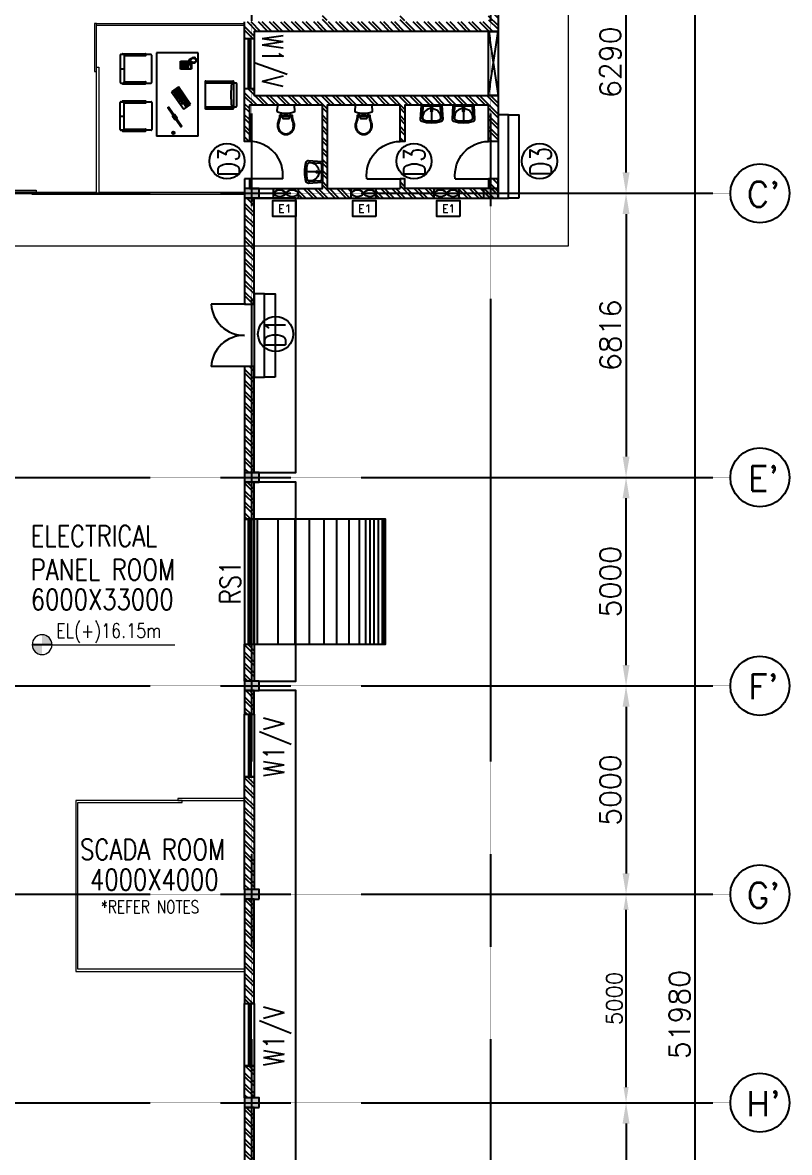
# Model space of a CAD drawing. Header units: millimetres. Extents: x -7644 to 230040, y 17031 to 222323.
# Drawn here: x 167211 to 185603, y 177160 to 204263 of the extents above; entities that cross this region are included whole.
import ezdxf
from ezdxf.enums import TextEntityAlignment as Align

# ---------------------------------------------------------------- set-up
doc = ezdxf.new("R2010")
doc.units = ezdxf.units.MM
doc.header["$LTSCALE"] = 4
doc.header["$MEASUREMENT"] = 0
doc.header["$PDMODE"] = 34
doc.linetypes.add('CENTER', pattern=[2, 1.25, -0.25, 0.25, -0.25])
doc.layers.get('0').update_dxf_attribs({"color": 8})
for name, color, linetype in [('3MM', 3, 'Continuous'), ('BRICK WALL', 1, 'Continuous'), ('DIM', 8, 'Continuous'), ('GD NAME', 6, 'CENTER'), ('GRID', 8, 'CENTER'), ('HATCH', 253, 'Continuous'), ('RAMP', 1, 'Continuous'), ('RCC WALL', 7, 'Continuous'), ('txt-1', 7, 'Continuous'), ('txt-2', 7, 'Continuous'), ('UTILITIES', 252, 'Continuous')]:
    doc.layers.add(name, color=color, linetype=linetype)
for name, color, linetype, lineweight in [('C - B - Structure', 1, 'Continuous', 18), ('C - E - Text 2.5', 3, 'CENTER', 35), ('Object', 7, 'Continuous', 0)]:
    doc.layers.add(name, color=color, linetype=linetype, lineweight=lineweight)
doc.styles.add('Mano', font='romand.shx', dxfattribs={"height": 3})
doc.styles.add('ROMANS', font='ROMANS')
doc.linetypes.add('ZIGZAG', pattern='A,0.0001,-0.2,[131,ltypeshp.shx,S=0.2,R=0,X=-0.2,Y=0],-0.4,[131,ltypeshp.shx,S=0.2,R=180,X=0.2,Y=0],-0.2', length=0.8001)
doc.dimstyles.new('1-75N', dxfattribs={"dimscale": 75, "dimtxt": 5, "dimasz": 5, "dimexe": 1.25, "dimexo": 1.25, "dimgap": 1.25, "dimtad": 1, "dimdec": 0, "dimdsep": 46, "dimtxsty": 'ROMANS', "dimcen": 1, "dimclrd": 8, "dimclre": 8, "dimclrt": 5, "dimadec": 0, "dimazin": 0, "dimtfac": 1, "dimtdec": 0, "dimtmove": 0, "dimatfit": 3, "dimfxl": 1, "dimarcsym": 0})
pattern_1 = [(315, (-50152.88, 1170117.84), (132.58252, 132.58252), []), (315, (-50152.88, 1170029.46), (132.58252, 132.58252), [])]

# ---------------------------------------------------------------- blocks, each defined once
blk = doc.blocks.new('A$C51046EFC')
at = {"color": 4}
for p, q in [((-750, 0), (-750, -806)), ((750, 0), (750, -806))]:
    blk.add_line(p, q, dxfattribs=at)
for centre, start, end in [((-800, -8), 273.5691, 0.5652), ((800, -8), 179.4348, 266.4309)]:
    blk.add_arc(centre, 800, start, end)
blk = doc.blocks.new('A$C72AF7D11')
at = {"color": 0, "flags": 128}
for points in [[(-1500, -70), (1500, -70)], [(-1500, -570), (1500, -570)], [(-1500, -970), (1500, -970)], [(-1500, -1320), (1500, -1320)], [(-1500, -1670), (1500, -1670)], [(-1500, -1970), (1500, -1970)], [(-1500, -2270), (1500, -2270)], [(-1500, -2520), (1500, -2520)], [(-1500, -2670), (1500, -2670)], [(-1500, -2770), (1500, -2770)], [(-1500, -2870), (1500, -2870)], [(-1500, -2970), (1500, -2970)], [(-1500, -3070), (1500, -3070)], [(-1500, -3120), (1500, -3120)]]:
    blk.add_lwpolyline(points, dxfattribs=at)
at = {"layer": 'RAMP'}
blk.add_lwpolyline([(-1500, 0), (1500, 0), (1500, -3150), (-1500, -3150)], close=True, dxfattribs=at)
blk = doc.blocks.new('COLUMN 230x350')
at = {"layer": 'HATCH'}
h = blk.add_hatch(color=256, dxfattribs=at)
h.dxf.hatch_style = 1
h.paths.add_polyline_path([(-115, -175), (115, -175), (115, 175), (-115, 175)])
at = {"layer": 'RCC WALL'}
blk.add_lwpolyline([(115, -175), (-115, -175), (-115, 175), (115, 175)], close=True, dxfattribs=at)
blk = doc.blocks.new('A$C3A0F6C12')
for points in [[(115, 0), (-115, 0)], [(-115, 0), (-115, -600)], [(115, 0), (115, -600)], [(115, -600), (-115, -600)]]:
    blk.add_lwpolyline(points)
for centre, start, end in [((88, -150), 120.2772, 239.7228), ((-88, -150), 300.2772, 59.7228), ((88, -450), 120.2772, 239.7228), ((-88, -450), 300.2772, 59.7228)]:
    blk.add_arc(centre, 174, start, end)
blk = doc.blocks.new('A$C472B03D5')
at = {"layer": 'DIM'}
h = blk.add_hatch(color=1, dxfattribs=at)
h.dxf.hatch_style = 1
h.paths.add_polyline_path([(0, 0), (-238, 0), (-238, -238, 0.414214)])
h.paths.add_polyline_path([(-238, 0), (-238, 238, 0.414214), (-476, 0)])
at = {"layer": 'DIM', "color": 1}
blk.add_line((0, 0), (-476, 0), dxfattribs=at)
at = {"layer": 'Object'}
blk.add_lwpolyline([(0, 0), (2950, 0)], dxfattribs=at)
blk.add_circle((-238, 0), 238, dxfattribs=at)
blk = doc.blocks.new('A$C40CD7F3B')
at = {"color": 4}
blk.add_line((0, -800), (0, 0), dxfattribs=at)
blk.add_arc((89, 6), 811, 263.6853, 359.5872)
blk = doc.blocks.new('COMOD-P')
at = {"layer": 'UTILITIES'}
for p, q in [((-132, 113), (-107, 54)), ((132, 113), (107, 54))]:
    blk.add_line(p, q, dxfattribs=at)
for points in [[(214, 373, -0.015858), (213, 353, 0.015858), (214, 373, 0.082252), (197, 475, 0.090218), (151, 557, 0.104373), (80, 614, 0.117193), (0, 633, 0.117193), (-80, 614, 0.104373), (-151, 557, 0.090218), (-197, 475, 0.082252), (-214, 373, 0.015858), (-213, 353, 0.088744), (-199, 294, -0.10475), (-160, 113), (160, 113, -0.10475), (199, 294, 0.088744), (213, 353)], [(192, 378, -0.015858), (192, 360, 0.015858), (192, 378, 0.082252), (177, 469, 0.090218), (136, 543, 0.104373), (72, 595, 0.117193), (0, 612, 0.117193), (-72, 595, 0.104373), (-136, 543, 0.090218), (-177, 469, 0.082252), (-192, 378, 0.015858), (-192, 360, 0.088744), (-179, 306, -0.09179), (-145, 164), (-108, 144), (108, 144), (145, 164, -0.09179), (179, 306, 0.088744), (192, 360)]]:
    blk.add_lwpolyline(points, format="xyb", dxfattribs=at)
blk.add_lwpolyline([(210, 32, -0.372556), (234, -6), (220, -117, -0.375547), (185, -147), (-185, -147, -0.375547), (-220, -117), (-234, -6, -0.372556), (-210, 32, -0.069634), (0, 61, -0.069634)], format="xyb", close=True, dxfattribs=at)
for points in [[(-108, 144), (-81, 200), (0, 200), (81, 200), (108, 144)], [(41, 144), (41, 129), (0, 129), (-41, 129), (-41, 144)]]:
    blk.add_lwpolyline(points, dxfattribs=at)
blk = doc.blocks.new('BASIN2-P')
at = {"layer": 'UTILITIES'}
blk.add_line((0, -58), (0, 417), dxfattribs=at)
for points in [[(275, -52), (299, 298, 0.353121), (258, 357, 0.146335), (-258, 357, 0.353121), (-299, 298), (-275, -52, 0.391657), (-261, -65), (261, -65, 0.391657)], [(232, -12), (249, 263, 0.364929), (206, 322, 0.12229), (-206, 322, 0.364929), (-249, 263), (-232, -12, 0.393215), (-204, -39), (204, -39, 0.393215)], [(-20, 5), (-16, 2, 0.065543), (-18, -2), (-23, -1, 0.065543), (-24, -7), (-19, -7, 0.065543), (-18, -12), (-23, -13, 0.065543), (-20, -19), (-16, -17, 0.065543), (-13, -20), (-17, -24, 0.065543), (-12, -28), (-9, -23, 0.065543), (-5, -25), (-6, -30, 0.065543), (0, -31), (0, -26, 0.065543), (5, -25), (6, -30, 0.065543), (12, -28), (9, -23, 0.065543), (13, -20), (17, -24, 0.065543), (20, -19), (16, -17, 0.065543), (18, -12), (23, -13, 0.065543), (24, -7), (19, -7, 0.065543), (18, -2), (23, -1, 0.065543), (20, 5), (16, 2, 0.065543), (13, 6), (17, 10, 0.065543), (12, 13), (9, 9, 0.065543), (5, 11), (6, 16, 0.065543), (0, 16), (0, 12, 0.065543), (-5, 11), (-6, 16, 0.065543), (-12, 13), (-9, 9, 0.065543), (-13, 6), (-17, 10, 0.065543)]]:
    blk.add_lwpolyline(points, format="xyb", close=True, dxfattribs=at)
for points in [[(-14, 23, -0.019276), (-44, 24, -0.388647), (-235, 288, -0.072008), (-233, 295, -0.182368), (-209, 322)], [(14, 23, 0.019276), (44, 24, 0.388636), (235, 288, 0.072008), (233, 295, 0.182368), (209, 322)], [(-17, 1, 0.06068), (-14, 24), (-14, 73, -1), (14, 73), (14, 24, 0.06068), (17, 1)]]:
    blk.add_lwpolyline(points, format="xyb", dxfattribs=at)
for centre, radius in [((0, 87), 18.9), ((0, 87), 14.2), ((0, -7), 14.2)]:
    blk.add_circle(centre, radius, dxfattribs=at)
blk = doc.blocks.new('MANAGER TABLE')
at = {"layer": 'UTILITIES'}
for p, q in [((415436.979, 1405462.782), (415437.979, 1405462.782)), ((415436.979, 1405462.782), (415436.979, 1405460.782)), ((415437.536, 1405462.701), (415437.617, 1405462.701)), ((415437.578, 1405462.744), (415437.578, 1405462.659)), ((415437.979, 1405460.782), (415437.979, 1405462.782)), ((415438.092, 1405461.976), (415438.092, 1405462.622)), ((415438.111, 1405462.641), (415438.234, 1405462.641)), ((415438.234, 1405462.651), (415438.234, 1405462.622)), ((415438.795, 1405462.66), (415438.244, 1405462.66)), ((415438.757, 1405462.613), (415438.244, 1405462.613)), ((415438.43, 1405462.66), (415438.43, 1405462.613)), ((415438.757, 1405462.622), (415438.757, 1405461.976)), ((415438.776, 1405462.641), (415438.833, 1405462.641)), ((415438.804, 1405462.641), (415438.804, 1405462.651)), ((415438.852, 1405462.622), (415438.852, 1405461.976)), ((415438.852, 1405462.299), (415438.757, 1405462.299)), ((415436.056, 1405462.058), (415436.056, 1405461.526)), ((415436.816, 1405462.077), (415436.075, 1405462.077)), ((415436.127, 1405462.106), (415436.127, 1405461.479)), ((415436.797, 1405462.125), (415436.146, 1405462.125)), ((415436.46, 1405462.077), (415436.46, 1405462.125)), ((415436.816, 1405461.479), (415436.816, 1405462.106)), ((415437.327, 1405462.135), (415437.162, 1405462.02)), ((415437.162, 1405462.02), (415437.451, 1405461.601)), ((415437.276, 1405462.067), (415437.193, 1405462.01)), ((415437.193, 1405462.01), (415437.239, 1405461.943)), ((415437.205, 1405461.993), (415437.235, 1405462.014)), ((415437.23, 1405461.986), (415437.216, 1405461.977)), ((415437.235, 1405462.014), (415437.226, 1405462.028)), ((415437.251, 1405461.956), (415437.23, 1405461.986)), ((415437.235, 1405462.014), (415437.271, 1405462.039)), ((415437.269, 1405461.964), (415437.237, 1405462.011)), ((415437.239, 1405461.943), (415437.322, 1405462.001)), ((415437.287, 1405461.98), (415437.256, 1405462.025)), ((415437.271, 1405462.039), (415437.261, 1405462.053)), ((415437.305, 1405461.989), (415437.273, 1405462.036)), ((415437.322, 1405462.001), (415437.276, 1405462.067)), ((415437.328, 1405461.992), (415437.292, 1405461.968)), ((415437.617, 1405461.715), (415437.327, 1405462.135)), ((415437.364, 1405461.94), (415437.328, 1405461.992)), ((415437.361, 1405462.015), (415437.339, 1405462)), ((415437.339, 1405462), (415437.375, 1405461.947)), ((415437.397, 1405461.963), (415437.361, 1405462.015)), ((415438.757, 1405461.986), (415438.244, 1405461.986)), ((415438.43, 1405461.938), (415438.43, 1405461.986)), ((415437.261, 1405461.947), (415437.242, 1405461.933)), ((415437.242, 1405461.933), (415437.278, 1405461.881)), ((415437.273, 1405461.93), (415437.261, 1405461.947)), ((415437.289, 1405461.941), (415437.273, 1405461.93)), ((415437.278, 1405461.881), (415437.298, 1405461.894)), ((415437.282, 1405461.875), (415437.368, 1405461.934)), ((415437.299, 1405461.85), (415437.282, 1405461.875)), ((415437.286, 1405461.911), (415437.303, 1405461.922)), ((415437.298, 1405461.894), (415437.286, 1405461.911)), ((415437.303, 1405461.922), (415437.289, 1405461.941)), ((415437.292, 1405461.968), (415437.328, 1405461.915)), ((415437.316, 1405461.862), (415437.299, 1405461.85)), ((415437.312, 1405461.831), (415437.329, 1405461.843)), ((415437.425, 1405461.668), (415437.312, 1405461.831)), ((415437.329, 1405461.843), (415437.316, 1405461.862)), ((415437.328, 1405461.915), (415437.364, 1405461.94)), ((415437.344, 1405461.82), (415437.328, 1405461.809)), ((415437.33, 1405461.847), (415437.346, 1405461.859)), ((415437.341, 1405461.867), (415437.355, 1405461.876)), ((415437.346, 1405461.859), (415437.341, 1405461.867)), ((415437.424, 1405461.705), (415437.344, 1405461.82)), ((415437.456, 1405461.694), (415437.346, 1405461.854)), ((415437.347, 1405461.887), (415437.363, 1405461.899)), ((415437.355, 1405461.876), (415437.347, 1405461.887)), ((415437.478, 1405461.697), (415437.36, 1405461.868)), ((415437.363, 1405461.899), (415437.367, 1405461.893)), ((415437.367, 1405461.893), (415437.384, 1405461.905)), ((415437.368, 1405461.934), (415437.537, 1405461.689)), ((415437.501, 1405461.7), (415437.371, 1405461.888)), ((415437.375, 1405461.947), (415437.397, 1405461.963)), ((415437.401, 1405461.957), (415437.379, 1405461.942)), ((415437.379, 1405461.942), (415437.426, 1405461.873)), ((415437.448, 1405461.888), (415437.401, 1405461.957)), ((415437.426, 1405461.873), (415437.448, 1405461.888)), ((415437.452, 1405461.883), (415437.43, 1405461.867)), ((415437.43, 1405461.867), (415437.476, 1405461.801)), ((415437.451, 1405461.601), (415437.617, 1405461.715)), ((415437.498, 1405461.816), (415437.452, 1405461.883)), ((415437.476, 1405461.801), (415437.498, 1405461.816)), ((415437.504, 1405461.808), (415437.481, 1405461.793)), ((415437.481, 1405461.793), (415437.527, 1405461.727)), ((415437.549, 1405461.742), (415437.504, 1405461.808)), ((415437.527, 1405461.727), (415437.549, 1405461.742)), ((415437.557, 1405461.731), (415437.535, 1405461.716)), ((415437.535, 1405461.716), (415437.548, 1405461.696)), ((415437.548, 1405461.696), (415437.57, 1405461.712)), ((415437.57, 1405461.712), (415437.557, 1405461.731)), ((415438.234, 1405461.957), (415438.111, 1405461.957)), ((415438.234, 1405461.948), (415438.234, 1405461.976)), ((415438.795, 1405461.938), (415438.244, 1405461.938)), ((415438.833, 1405461.957), (415438.776, 1405461.957)), ((415438.804, 1405461.957), (415438.804, 1405461.948)), ((415436.075, 1405461.507), (415436.816, 1405461.507)), ((415436.797, 1405461.46), (415436.146, 1405461.46)), ((415436.46, 1405461.507), (415436.46, 1405461.46)), ((415437.408, 1405461.693), (415437.424, 1405461.705)), ((415437.441, 1405461.68), (415437.425, 1405461.668)), ((415437.434, 1405461.655), (415437.451, 1405461.666)), ((415437.452, 1405461.63), (415437.434, 1405461.655)), ((415437.451, 1405461.666), (415437.441, 1405461.68)), ((415437.46, 1405461.688), (415437.443, 1405461.677)), ((415437.537, 1405461.689), (415437.452, 1405461.63)), ((415437.466, 1405461.68), (415437.46, 1405461.688)), ((415437.482, 1405461.692), (415437.466, 1405461.68)), ((415437.486, 1405461.686), (415437.482, 1405461.692)), ((415437.505, 1405461.699), (415437.486, 1405461.686)), ((415437.509, 1405461.694), (415437.505, 1405461.699)), ((415437.523, 1405461.703), (415437.509, 1405461.694)), ((415438.092, 1405461.488), (415438.092, 1405460.842)), ((415438.234, 1405461.507), (415438.111, 1405461.507)), ((415438.234, 1405461.516), (415438.234, 1405461.488)), ((415438.795, 1405461.526), (415438.244, 1405461.526)), ((415438.757, 1405461.478), (415438.244, 1405461.478)), ((415438.43, 1405461.526), (415438.43, 1405461.478)), ((415438.757, 1405460.842), (415438.757, 1405461.488)), ((415438.833, 1405461.507), (415438.776, 1405461.507)), ((415438.804, 1405461.507), (415438.804, 1405461.516)), ((415438.852, 1405460.842), (415438.852, 1405461.488)), ((415437.141, 1405461.17), (415437.145, 1405461.174)), ((415437.141, 1405461.031), (415437.141, 1405461.17)), ((415437.145, 1405461.174), (415437.402, 1405461.174)), ((415437.402, 1405461.174), (415437.406, 1405461.17)), ((415437.406, 1405461.17), (415437.406, 1405460.984)), ((415437.028, 1405460.96), (415437.016, 1405460.955)), ((415437.016, 1405460.955), (415437.018, 1405460.948)), ((415437.021, 1405460.986), (415437.018, 1405460.978)), ((415437.018, 1405460.978), (415437.028, 1405460.973)), ((415437.028, 1405460.973), (415437.018, 1405460.969)), ((415437.018, 1405460.969), (415437.018, 1405460.962)), ((415437.018, 1405460.962), (415437.028, 1405460.96)), ((415437.018, 1405460.948), (415437.028, 1405460.948)), ((415437.033, 1405460.985), (415437.021, 1405460.986)), ((415437.028, 1405460.948), (415437.021, 1405460.939)), ((415437.021, 1405460.939), (415437.024, 1405460.933)), ((415437.024, 1405460.933), (415437.035, 1405460.934)), ((415437.03, 1405461.001), (415437.025, 1405460.994)), ((415437.025, 1405460.994), (415437.033, 1405460.985)), ((415437.035, 1405460.934), (415437.025, 1405460.926)), ((415437.025, 1405460.926), (415437.031, 1405460.92)), ((415437.04, 1405461), (415437.03, 1405461.001)), ((415437.031, 1405460.92), (415437.041, 1405460.925)), ((415437.032, 1405460.954), (415437.034, 1405460.977)), ((415437.041, 1405460.932), (415437.032, 1405460.954)), ((415437.041, 1405461.014), (415437.034, 1405461.008)), ((415437.034, 1405461.008), (415437.04, 1405461)), ((415437.034, 1405460.977), (415437.044, 1405460.996)), ((415437.041, 1405460.925), (415437.036, 1405460.914)), ((415437.036, 1405460.914), (415437.041, 1405460.909)), ((415437.051, 1405461.009), (415437.041, 1405461.014)), ((415437.057, 1405460.915), (415437.041, 1405460.932)), ((415437.041, 1405460.909), (415437.051, 1405460.915)), ((415437.044, 1405460.996), (415437.062, 1405461.011)), ((415437.051, 1405460.915), (415437.048, 1405460.904)), ((415437.048, 1405460.904), (415437.055, 1405460.901)), ((415437.057, 1405461.025), (415437.049, 1405461.02)), ((415437.049, 1405461.02), (415437.051, 1405461.009)), ((415437.055, 1405460.901), (415437.065, 1405460.91)), ((415437.066, 1405461.014), (415437.057, 1405461.025)), ((415437.086, 1405460.91), (415437.057, 1405460.915)), ((415437.062, 1405461.011), (415437.086, 1405461.013)), ((415437.065, 1405460.91), (415437.065, 1405460.898)), ((415437.065, 1405460.898), (415437.073, 1405460.897)), ((415437.067, 1405461.026), (415437.066, 1405461.014)), ((415437.077, 1405461.027), (415437.067, 1405461.026)), ((415437.073, 1405460.897), (415437.078, 1405460.906)), ((415437.084, 1405461.016), (415437.077, 1405461.027)), ((415437.078, 1405460.906), (415437.082, 1405460.895)), ((415437.082, 1405460.895), (415437.091, 1405460.897)), ((415437.085, 1405461.027), (415437.084, 1405461.016)), ((415437.094, 1405461.027), (415437.085, 1405461.027)), ((415437.086, 1405461.013), (415437.095, 1405461.011)), ((415437.121, 1405460.923), (415437.086, 1405460.91)), ((415437.091, 1405460.907), (415437.099, 1405460.899)), ((415437.091, 1405460.897), (415437.091, 1405460.907)), ((415437.099, 1405461.022), (415437.094, 1405461.027)), ((415437.095, 1405461.011), (415437.1, 1405461.018)), ((415437.101, 1405461.024), (415437.099, 1405461.022)), ((415437.099, 1405460.899), (415437.107, 1405460.901)), ((415437.1, 1405461.018), (415437.11, 1405461.018)), ((415437.111, 1405461.023), (415437.101, 1405461.024)), ((415437.107, 1405460.914), (415437.111, 1405460.903)), ((415437.107, 1405460.901), (415437.107, 1405460.914)), ((415437.11, 1405461.018), (415437.119, 1405461.019)), ((415437.128, 1405461.028), (415437.111, 1405461.023)), ((415437.111, 1405460.903), (415437.122, 1405460.906)), ((415437.119, 1405461.019), (415437.136, 1405461.023)), ((415437.143, 1405460.935), (415437.121, 1405460.923)), ((415437.122, 1405460.906), (415437.121, 1405460.917)), ((415437.121, 1405460.917), (415437.132, 1405460.911)), ((415437.147, 1405461.032), (415437.128, 1405461.028)), ((415437.132, 1405460.911), (415437.138, 1405460.915)), ((415437.135, 1405460.925), (415437.145, 1405460.92)), ((415437.138, 1405460.915), (415437.135, 1405460.925)), ((415437.136, 1405461.023), (415437.148, 1405461.026)), ((415437.141, 1405460.984), (415437.141, 1405461.024)), ((415437.145, 1405460.98), (415437.141, 1405460.984)), ((415437.146, 1405460.934), (415437.143, 1405460.935)), ((415437.402, 1405460.98), (415437.145, 1405460.98)), ((415437.145, 1405460.92), (415437.153, 1405460.924)), ((415437.147, 1405460.936), (415437.146, 1405460.934)), ((415437.163, 1405461.033), (415437.147, 1405461.032)), ((415437.162, 1405460.944), (415437.147, 1405460.936)), ((415437.148, 1405461.026), (415437.163, 1405461.027)), ((415437.15, 1405460.934), (415437.159, 1405460.927)), ((415437.153, 1405460.924), (415437.15, 1405460.934)), ((415437.165, 1405461.152), (415437.154, 1405461.152)), ((415437.154, 1405461.152), (415437.154, 1405461.133)), ((415437.154, 1405461.133), (415437.165, 1405461.133)), ((415437.165, 1405461.126), (415437.154, 1405461.126)), ((415437.154, 1405461.126), (415437.154, 1405461.107)), ((415437.154, 1405461.107), (415437.165, 1405461.107)), ((415437.165, 1405461.1), (415437.154, 1405461.1)), ((415437.154, 1405461.1), (415437.154, 1405461.081)), ((415437.154, 1405461.081), (415437.165, 1405461.081)), ((415437.156, 1405461.059), (415437.165, 1405461.068)), ((415437.156, 1405461.032), (415437.156, 1405461.059)), ((415437.156, 1405461.005), (415437.156, 1405461.026)), ((415437.167, 1405460.995), (415437.156, 1405461.005)), ((415437.158, 1405461.053), (415437.161, 1405461.061)), ((415437.158, 1405461.053), (415437.158, 1405461.032)), ((415437.182, 1405461.044), (415437.158, 1405461.053)), ((415437.158, 1405461.027), (415437.158, 1405461.008)), ((415437.182, 1405461.018), (415437.158, 1405461.008)), ((415437.158, 1405461.008), (415437.161, 1405461.001)), ((415437.159, 1405460.927), (415437.167, 1405460.931)), ((415437.161, 1405461.061), (415437.169, 1405461.062)), ((415437.161, 1405461.001), (415437.169, 1405460.999)), ((415437.183, 1405460.956), (415437.162, 1405460.944)), ((415437.162, 1405460.941), (415437.171, 1405460.933)), ((415437.167, 1405460.931), (415437.162, 1405460.941)), ((415437.163, 1405461.027), (415437.163, 1405461.033)), ((415437.165, 1405461.133), (415437.165, 1405461.152)), ((415437.165, 1405461.107), (415437.165, 1405461.126)), ((415437.165, 1405461.081), (415437.165, 1405461.1)), ((415437.165, 1405461.068), (415437.391, 1405461.068)), ((415437.391, 1405460.995), (415437.167, 1405460.995)), ((415437.169, 1405461.062), (415437.219, 1405461.062)), ((415437.169, 1405461.062), (415437.186, 1405461.046)), ((415437.169, 1405460.999), (415437.186, 1405461.016)), ((415437.169, 1405460.999), (415437.219, 1405460.999)), ((415437.171, 1405460.933), (415437.177, 1405460.936)), ((415437.177, 1405460.936), (415437.174, 1405460.947)), ((415437.174, 1405460.947), (415437.185, 1405460.941)), ((415437.186, 1405461.046), (415437.182, 1405461.044)), ((415437.182, 1405461.018), (415437.182, 1405461.044)), ((415437.186, 1405461.016), (415437.182, 1405461.018)), ((415437.194, 1405460.963), (415437.183, 1405460.956)), ((415437.185, 1405460.941), (415437.19, 1405460.944)), ((415437.286, 1405461.046), (415437.186, 1405461.046)), ((415437.286, 1405461.016), (415437.186, 1405461.016)), ((415437.19, 1405460.944), (415437.187, 1405460.954)), ((415437.187, 1405460.954), (415437.197, 1405460.948)), ((415437.198, 1405460.958), (415437.194, 1405460.963)), ((415437.197, 1405460.948), (415437.201, 1405460.949)), ((415437.2, 1405460.964), (415437.198, 1405460.962)), ((415437.198, 1405460.962), (415437.198, 1405460.958)), ((415437.203, 1405460.969), (415437.2, 1405460.964)), ((415437.201, 1405460.949), (415437.202, 1405460.954)), ((415437.202, 1405460.954), (415437.203, 1405460.96)), ((415437.207, 1405460.973), (415437.203, 1405460.969)), ((415437.203, 1405460.96), (415437.21, 1405460.966)), ((415437.208, 1405460.98), (415437.207, 1405460.973)), ((415437.21, 1405460.966), (415437.213, 1405460.97)), ((415437.213, 1405460.97), (415437.214, 1405460.98)), ((415437.219, 1405461.062), (415437.229, 1405461.059)), ((415437.219, 1405460.999), (415437.229, 1405461.003)), ((415437.225, 1405461.142), (415437.225, 1405461.154)), ((415437.225, 1405461.154), (415437.236, 1405461.154)), ((415437.236, 1405461.142), (415437.225, 1405461.142)), ((415437.225, 1405461.135), (415437.236, 1405461.135)), ((415437.225, 1405461.124), (415437.225, 1405461.135)), ((415437.236, 1405461.124), (415437.225, 1405461.124)), ((415437.225, 1405461.105), (415437.225, 1405461.116)), ((415437.225, 1405461.116), (415437.236, 1405461.116)), ((415437.236, 1405461.105), (415437.225, 1405461.105)), ((415437.225, 1405461.079), (415437.225, 1405461.094)), ((415437.225, 1405461.094), (415437.236, 1405461.094)), ((415437.236, 1405461.079), (415437.225, 1405461.079)), ((415437.229, 1405461.059), (415437.238, 1405461.053)), ((415437.229, 1405461.003), (415437.238, 1405461.008)), ((415437.236, 1405461.154), (415437.236, 1405461.142)), ((415437.236, 1405461.135), (415437.236, 1405461.124)), ((415437.236, 1405461.116), (415437.236, 1405461.105)), ((415437.236, 1405461.094), (415437.236, 1405461.079)), ((415437.238, 1405461.053), (415437.251, 1405461.051)), ((415437.238, 1405461.008), (415437.251, 1405461.01)), ((415437.245, 1405461.142), (415437.245, 1405461.154)), ((415437.245, 1405461.154), (415437.256, 1405461.154)), ((415437.256, 1405461.142), (415437.245, 1405461.142)), ((415437.245, 1405461.135), (415437.256, 1405461.135)), ((415437.245, 1405461.124), (415437.245, 1405461.135)), ((415437.256, 1405461.124), (415437.245, 1405461.124)), ((415437.245, 1405461.116), (415437.256, 1405461.116)), ((415437.245, 1405461.105), (415437.245, 1405461.116)), ((415437.256, 1405461.105), (415437.245, 1405461.105)), ((415437.251, 1405461.051), (415437.286, 1405461.051)), ((415437.251, 1405461.01), (415437.286, 1405461.01)), ((415437.256, 1405461.154), (415437.256, 1405461.142)), ((415437.256, 1405461.135), (415437.256, 1405461.124)), ((415437.256, 1405461.116), (415437.256, 1405461.105)), ((415437.266, 1405461.142), (415437.266, 1405461.154)), ((415437.266, 1405461.154), (415437.277, 1405461.154)), ((415437.277, 1405461.142), (415437.266, 1405461.142)), ((415437.266, 1405461.124), (415437.266, 1405461.135)), ((415437.266, 1405461.135), (415437.277, 1405461.135)), ((415437.277, 1405461.124), (415437.266, 1405461.124)), ((415437.266, 1405461.105), (415437.266, 1405461.116)), ((415437.266, 1405461.116), (415437.277, 1405461.116)), ((415437.277, 1405461.105), (415437.266, 1405461.105)), ((415437.277, 1405461.154), (415437.277, 1405461.142)), ((415437.277, 1405461.135), (415437.277, 1405461.124)), ((415437.277, 1405461.116), (415437.277, 1405461.105)), ((415437.286, 1405461.142), (415437.286, 1405461.154)), ((415437.286, 1405461.154), (415437.297, 1405461.154)), ((415437.297, 1405461.142), (415437.286, 1405461.142)), ((415437.286, 1405461.135), (415437.297, 1405461.135)), ((415437.286, 1405461.124), (415437.286, 1405461.135)), ((415437.297, 1405461.124), (415437.286, 1405461.124)), ((415437.286, 1405461.105), (415437.286, 1405461.116)), ((415437.286, 1405461.116), (415437.297, 1405461.116)), ((415437.297, 1405461.105), (415437.286, 1405461.105)), ((415437.305, 1405461.051), (415437.286, 1405461.051)), ((415437.286, 1405461.046), (415437.37, 1405461.046)), ((415437.286, 1405461.016), (415437.37, 1405461.016)), ((415437.305, 1405461.01), (415437.286, 1405461.01)), ((415437.297, 1405461.154), (415437.297, 1405461.142)), ((415437.297, 1405461.135), (415437.297, 1405461.124)), ((415437.297, 1405461.116), (415437.297, 1405461.105)), ((415437.318, 1405461.053), (415437.305, 1405461.051)), ((415437.318, 1405461.008), (415437.305, 1405461.01)), ((415437.327, 1405461.059), (415437.318, 1405461.053)), ((415437.327, 1405461.003), (415437.318, 1405461.008)), ((415437.32, 1405461.101), (415437.32, 1405461.156)), ((415437.32, 1405461.156), (415437.389, 1405461.156)), ((415437.389, 1405461.101), (415437.32, 1405461.101)), ((415437.329, 1405461.096), (415437.324, 1405461.096)), ((415437.324, 1405461.096), (415437.324, 1405461.081)), ((415437.324, 1405461.081), (415437.329, 1405461.081)), ((415437.337, 1405461.062), (415437.327, 1405461.059)), ((415437.337, 1405460.999), (415437.327, 1405461.003)), ((415437.329, 1405461.081), (415437.329, 1405461.096)), ((415437.34, 1405461.096), (415437.335, 1405461.096)), ((415437.335, 1405461.096), (415437.335, 1405461.081)), ((415437.335, 1405461.081), (415437.34, 1405461.081)), ((415437.387, 1405461.062), (415437.337, 1405461.062)), ((415437.387, 1405460.999), (415437.337, 1405460.999)), ((415437.34, 1405461.081), (415437.34, 1405461.096)), ((415437.346, 1405461.096), (415437.346, 1405461.081)), ((415437.351, 1405461.096), (415437.346, 1405461.096)), ((415437.346, 1405461.081), (415437.351, 1405461.081)), ((415437.351, 1405461.081), (415437.351, 1405461.096)), ((415437.363, 1405461.096), (415437.357, 1405461.096)), ((415437.357, 1405461.096), (415437.357, 1405461.081)), ((415437.357, 1405461.081), (415437.363, 1405461.081)), ((415437.363, 1405461.081), (415437.363, 1405461.096)), ((415437.374, 1405461.096), (415437.368, 1405461.096)), ((415437.368, 1405461.096), (415437.368, 1405461.081)), ((415437.368, 1405461.081), (415437.374, 1405461.081)), ((415437.387, 1405461.062), (415437.37, 1405461.046)), ((415437.37, 1405461.046), (415437.374, 1405461.044)), ((415437.37, 1405461.016), (415437.374, 1405461.018)), ((415437.387, 1405460.999), (415437.37, 1405461.016)), ((415437.374, 1405461.081), (415437.374, 1405461.096)), ((415437.374, 1405461.044), (415437.398, 1405461.053)), ((415437.374, 1405461.018), (415437.374, 1405461.044)), ((415437.374, 1405461.018), (415437.398, 1405461.008)), ((415437.385, 1405461.096), (415437.379, 1405461.096)), ((415437.379, 1405461.096), (415437.379, 1405461.081)), ((415437.379, 1405461.081), (415437.385, 1405461.081)), ((415437.385, 1405461.081), (415437.385, 1405461.096)), ((415437.394, 1405461.061), (415437.387, 1405461.062)), ((415437.394, 1405461.001), (415437.387, 1405460.999)), ((415437.389, 1405461.156), (415437.389, 1405461.101)), ((415437.391, 1405461.068), (415437.4, 1405461.061)), ((415437.4, 1405461.005), (415437.391, 1405460.995)), ((415437.398, 1405461.053), (415437.394, 1405461.061)), ((415437.398, 1405461.008), (415437.394, 1405461.001)), ((415437.398, 1405461.053), (415437.398, 1405461.008)), ((415437.4, 1405461.061), (415437.4, 1405461.005)), ((415437.406, 1405460.984), (415437.402, 1405460.98)), ((415438.852, 1405461.165), (415438.757, 1405461.165)), ((415436.979, 1405460.782), (415437.979, 1405460.782)), ((415438.111, 1405460.823), (415438.234, 1405460.823)), ((415438.234, 1405460.813), (415438.234, 1405460.842)), ((415438.757, 1405460.851), (415438.244, 1405460.851)), ((415438.795, 1405460.804), (415438.244, 1405460.804)), ((415438.43, 1405460.804), (415438.43, 1405460.851)), ((415438.776, 1405460.823), (415438.833, 1405460.823)), ((415438.804, 1405460.823), (415438.804, 1405460.813))]:
    blk.add_line(p, q, dxfattribs=at)
blk.add_lwpolyline([(415437.375, 1405462.54), (415437.399, 1405462.557), (415437.712, 1405462.104), (415437.687, 1405462.087), (415437.375, 1405462.54)], close=True, dxfattribs=at)
for points in [[(415437.559, 1405462.272), (415437.543, 1405462.261), (415437.486, 1405462.343), (415437.502, 1405462.355)], [(415437.584, 1405462.289), (415437.6, 1405462.301), (415437.544, 1405462.383), (415437.527, 1405462.372)]]:
    blk.add_lwpolyline(points, dxfattribs=at)
for radius in [0.0318, 0.019]:
    blk.add_circle((415437.577, 1405462.701), radius, dxfattribs=at)
for centre, radius, start, end in [((415438.111, 1405462.622), 0.019, 90, 180), ((415438.244, 1405462.651), 0.0095, 90, 180), ((415438.244, 1405462.622), 0.0095, 180, 270), ((415438.776, 1405462.622), 0.019, 90, 180), ((415438.795, 1405462.651), 0.0095, 0, 90), ((415438.833, 1405462.622), 0.019, 0, 90), ((415436.075, 1405462.058), 0.019, 90, 180), ((415436.146, 1405462.106), 0.019, 90, 180), ((415434.477, 1405461.792), 1.722, 350.4727, 9.5273), ((415436.797, 1405462.106), 0.019, 0, 90), ((415438.244, 1405461.976), 0.0095, 90, 180), ((415438.111, 1405461.976), 0.019, 180, 270), ((415438.244, 1405461.948), 0.0095, 180, 270), ((415438.776, 1405461.976), 0.019, 180, 270), ((415438.795, 1405461.948), 0.0095, 270, 0), ((415438.833, 1405461.976), 0.019, 270, 0), ((415436.075, 1405461.526), 0.019, 180, 270), ((415436.146, 1405461.479), 0.019, 180, 270), ((415436.797, 1405461.479), 0.019, 270, 0), ((415438.111, 1405461.488), 0.019, 90, 180), ((415438.244, 1405461.516), 0.0095, 90, 180), ((415438.244, 1405461.488), 0.0095, 180, 270), ((415438.776, 1405461.488), 0.019, 90, 180), ((415438.795, 1405461.516), 0.0095, 0, 90), ((415438.833, 1405461.488), 0.019, 0, 90), ((415438.111, 1405460.842), 0.019, 180, 270), ((415438.244, 1405460.842), 0.0095, 90, 180), ((415438.244, 1405460.813), 0.0095, 180, 270), ((415438.776, 1405460.842), 0.019, 180, 270), ((415438.795, 1405460.813), 0.0095, 270, 0), ((415438.833, 1405460.842), 0.019, 270, 0)]:
    blk.add_arc(centre, radius, start, end, dxfattribs=at)
blk = doc.blocks.new('*D140')
at = {"layer": 'DEFPOINTS', "color": 0, "transparency": 16777216}
for p in [(181092, 178352, 0), (181092, 173352, 0), (181685, 173352)]:
    blk.add_point(p, dxfattribs=at)
at = {"layer": 'DIM', "color": 8, "lineweight": -2, "transparency": 16777216}
for p, q in [((181217, 178352), (181810, 178352)), ((181685, 177852), (181685, 173852)), ((181217, 173352), (181810, 173352))]:
    blk.add_line(p, q, dxfattribs=at)
at = {"layer": 'DIM', "color": 8, "transparency": 16777216}
for points in [[(181602, 177852), (181769, 177852), (181685, 178352)], [(181602, 173852), (181769, 173852), (181685, 173352)]]:
    blk.add_solid(points, dxfattribs=at)
at = {"layer": 'DIM', "color": 5, "transparency": 16777216, "insert": (181310, 175852), "char_height": 500, "attachment_point": 5, "rotation": 90, "style": 'ROMANS'}
blk.add_mtext('5000', dxfattribs=at)
blk = doc.blocks.new('*D141')
at = {"color": 8, "lineweight": -2, "transparency": 16777216}
for p, q in [((181186, 183352), (181779, 183352)), ((181685, 178727), (181685, 182977)), ((181186, 178352), (181779, 178352))]:
    blk.add_line(p, q, dxfattribs=at)
at = {"color": 8, "transparency": 16777216}
for points in [[(181623, 182977), (181748, 182977), (181685, 183352)], [(181623, 178727), (181748, 178727), (181685, 178352)]]:
    blk.add_solid(points, dxfattribs=at)
at = {"layer": 'DEFPOINTS', "color": 0, "transparency": 16777216}
for p in [(181092, 183352, 0), (181685, 183352), (181092, 178352, 0)]:
    blk.add_point(p, dxfattribs=at)
at = {"color": 5, "transparency": 16777216, "insert": (181404, 180852), "char_height": 375, "attachment_point": 5, "rotation": 90, "style": 'ROMANS'}
blk.add_mtext('5000', dxfattribs=at)
blk = doc.blocks.new('*D142')
at = {"layer": 'DEFPOINTS', "color": 0, "transparency": 16777216}
for p in [(181092, 188352, 0), (181092, 183352, 0), (181685, 183352)]:
    blk.add_point(p, dxfattribs=at)
at = {"layer": 'DIM', "color": 8, "lineweight": -2, "transparency": 16777216}
for p, q in [((181217, 188352), (181810, 188352)), ((181685, 187852), (181685, 183852)), ((181217, 183352), (181810, 183352))]:
    blk.add_line(p, q, dxfattribs=at)
at = {"layer": 'DIM', "color": 8, "transparency": 16777216}
for points in [[(181602, 187852), (181769, 187852), (181685, 188352)], [(181602, 183852), (181769, 183852), (181685, 183352)]]:
    blk.add_solid(points, dxfattribs=at)
at = {"layer": 'DIM', "color": 5, "transparency": 16777216, "insert": (181310, 185852), "char_height": 500, "attachment_point": 5, "rotation": 90, "style": 'ROMANS'}
blk.add_mtext('5000', dxfattribs=at)
blk = doc.blocks.new('*D143')
at = {"layer": 'DEFPOINTS', "color": 0, "transparency": 16777216}
for p in [(181092, 193352, 0), (181685, 193352), (181092, 188352, 0)]:
    blk.add_point(p, dxfattribs=at)
at = {"layer": 'DIM', "color": 8, "lineweight": -2, "transparency": 16777216}
for p, q in [((181217, 193352), (181810, 193352)), ((181685, 188852), (181685, 192852)), ((181217, 188352), (181810, 188352))]:
    blk.add_line(p, q, dxfattribs=at)
at = {"layer": 'DIM', "color": 8, "transparency": 16777216}
for points in [[(181602, 192852), (181769, 192852), (181685, 193352)], [(181602, 188852), (181769, 188852), (181685, 188352)]]:
    blk.add_solid(points, dxfattribs=at)
at = {"layer": 'DIM', "color": 5, "transparency": 16777216, "insert": (181310, 190852), "char_height": 500, "attachment_point": 5, "rotation": 90, "style": 'ROMANS'}
blk.add_mtext('5000', dxfattribs=at)
blk = doc.blocks.new('*D144')
at = {"layer": 'DEFPOINTS', "color": 0, "transparency": 16777216}
for p in [(181092, 200168, 0), (181092, 193352, 0), (181685, 193352)]:
    blk.add_point(p, dxfattribs=at)
at = {"layer": 'DIM', "color": 8, "lineweight": -2, "transparency": 16777216}
for p, q in [((181217, 200168), (181810, 200168)), ((181685, 199668), (181685, 193852)), ((181217, 193352), (181810, 193352))]:
    blk.add_line(p, q, dxfattribs=at)
at = {"layer": 'DIM', "color": 8, "transparency": 16777216}
for points in [[(181602, 199668), (181769, 199668), (181685, 200168)], [(181602, 193852), (181769, 193852), (181685, 193352)]]:
    blk.add_solid(points, dxfattribs=at)
at = {"layer": 'DIM', "color": 5, "transparency": 16777216, "insert": (181310, 196760), "char_height": 500, "attachment_point": 5, "rotation": 90, "style": 'ROMANS'}
blk.add_mtext('6816', dxfattribs=at)
blk = doc.blocks.new('*D145')
at = {"layer": 'DEFPOINTS', "color": 0, "transparency": 16777216}
for p in [(181092, 206458, 0), (181685, 206458), (181092, 200168, 0)]:
    blk.add_point(p, dxfattribs=at)
at = {"layer": 'DIM', "color": 8, "lineweight": -2, "transparency": 16777216}
for p, q in [((181217, 206458), (181810, 206458)), ((181685, 200668), (181685, 205958)), ((181217, 200168), (181810, 200168))]:
    blk.add_line(p, q, dxfattribs=at)
at = {"layer": 'DIM', "color": 8, "transparency": 16777216}
for points in [[(181602, 205958), (181769, 205958), (181685, 206458)], [(181602, 200668), (181769, 200668), (181685, 200168)]]:
    blk.add_solid(points, dxfattribs=at)
at = {"layer": 'DIM', "color": 5, "transparency": 16777216, "insert": (181310, 203313), "char_height": 500, "attachment_point": 5, "rotation": 90, "style": 'ROMANS'}
blk.add_mtext('6290', dxfattribs=at)
blk = doc.blocks.new('*D146')
at = {"layer": 'DEFPOINTS', "color": 0, "transparency": 16777216}
for p in [(182908, 206458, 0), (183342, 206458), (182908, 154478, 0)]:
    blk.add_point(p, dxfattribs=at)
at = {"layer": 'DIM', "color": 8, "lineweight": -2, "transparency": 16777216}
for p, q in [((183033, 206458), (183467, 206458)), ((183342, 154978), (183342, 205958)), ((183033, 154478), (183467, 154478))]:
    blk.add_line(p, q, dxfattribs=at)
at = {"layer": 'DIM', "color": 8, "transparency": 16777216}
for points in [[(183259, 205958), (183425, 205958), (183342, 206458)], [(183259, 154978), (183425, 154978), (183342, 154478)]]:
    blk.add_solid(points, dxfattribs=at)
at = {"layer": 'DIM', "color": 5, "transparency": 16777216, "insert": (182967, 180468), "char_height": 500, "attachment_point": 5, "rotation": 90, "style": 'ROMANS'}
blk.add_mtext('51980', dxfattribs=at)

msp = doc.modelspace()

# ---------------------------------------------------------------- hatches: boundary and pattern name
at = {"layer": 'HATCH'}
h = msp.add_hatch(dxfattribs=at)
h.set_pattern_fill('ANSI32', color=256, scale=500, angle=-90, style=0)
h.set_pattern_definition(pattern_1)
h.paths.add_polyline_path([(172766.6, 202513), (172766.6, 202683), (172536.6, 202683), (172536.6, 201412.9), (172651.6, 201412.9), (172651.6, 202283), (174401.6, 202283), (174401.6, 200283), (173826.6, 200283), (173826.6, 200053), (175091.6, 200053), (175091.6, 200283), (174516.6, 200283), (174516.6, 202283), (176266.6, 202283), (176266.6, 201413), (176381.6, 201413), (176381.6, 202283), (178386.6, 202283), (178386.6, 201413), (178616.6, 201413), (178616.6, 202053), (178616.6, 202513)])
h.paths.add_polyline_path([(176381.6, 200283), (176381.6, 200513), (176266.6, 200513), (176266.6, 200283), (175691.6, 200283), (175691.6, 200053), (177084.1, 200053), (177084.1, 200283)], flags=17)
h.paths.add_polyline_path([(177684.1, 200283), (177684.1, 200053), (178616.6, 200053), (178616.6, 200513), (178386.6, 200513), (178386.6, 200283)], flags=17)
h.paths.add_polyline_path([(175691.6, 206513), (175691.6, 206283), (176266.6, 206283), (176266.6, 206053), (176381.6, 206053), (176381.6, 206283), (177084.1, 206283), (177084.1, 206513)], flags=17)
h.paths.add_polyline_path([(177684.1, 206513), (177684.1, 206283), (178386.6, 206283), (178386.6, 206053), (178616.6, 206053), (178616.6, 206513)], flags=17)
h.paths.add_polyline_path([(178386.6, 205153), (178386.6, 204283), (176381.6, 204283), (176381.6, 205153), (176266.6, 205153), (176266.6, 204283), (174516.6, 204283), (174516.6, 206283), (175091.6, 206283), (175091.6, 206513), (173826.6, 206513), (173826.6, 206283), (174401.6, 206283), (174401.6, 204283), (172536.6, 204283), (172536.6, 203883), (172766.6, 203883), (172766.6, 204053), (178616.6, 204053), (178616.6, 205153)])
h.paths.add_polyline_path([(172886.6, 206513), (172886.6, 206283), (173226.6, 206283), (173226.6, 206513)], flags=17)
h = msp.add_hatch(dxfattribs=at)
h.set_pattern_fill('ANSI32', color=256, scale=500, angle=-90, style=0)
h.set_pattern_definition(pattern_1)
h.paths.add_polyline_path([(172536.6, 196010.2), (172536.6, 193467.5), (172766.6, 193467.5), (172766.6, 195760.2), (172766.6, 195760.2), (172766.6, 196010.2)])
h.paths.add_polyline_path([(172536.6, 200053), (172536.6, 197510.2), (172536.6, 197510.2), (172766.6, 197510.2), (172766.6, 197760.2), (172766.6, 200053)])
h = msp.add_hatch(dxfattribs=at)
h.set_pattern_fill('ANSI32', color=256, scale=500, angle=-90, style=0)
h.set_pattern_definition(pattern_1)
h.paths.add_polyline_path([(172536.6, 193237.5), (172536.6, 192352.5), (172766.6, 192352.5), (172766.6, 193237.5)])
h = msp.add_hatch(dxfattribs=at)
h.set_pattern_fill('ANSI32', color=252, scale=500, angle=-90, style=0)
h.set_pattern_definition([(315, (-51472.88, 1082977.06), (132.58252, 132.58252), []), (315, (-51472.88, 1082888.67), (132.58252, 132.58252), [])])
h.paths.add_polyline_path([(172536.6, 189352.5), (172766.6, 189352.5), (172766.6, 188467.5), (172536.6, 188467.5)])
h = msp.add_hatch(dxfattribs=at)
h.set_pattern_fill('ANSI32', color=256, scale=500, angle=-90, style=0)
h.paths.add_polyline_path([(172536.6, 187670.2), (172766.6, 187670.2), (172766.6, 188237.5), (172536.6, 188237.5)])
h.paths.add_polyline_path([(172536.6, 186170.2), (172766.6, 186170.2), (172766.6, 183467.5), (172536.6, 183467.5)])
h = msp.add_hatch(dxfattribs=at)
h.set_pattern_fill('ANSI32', color=252, scale=500, angle=-90, style=0)
h.paths.add_polyline_path([(172536.6, 179235.2), (172766.6, 179235.2), (172766.6, 178467.5), (172536.6, 178467.5)])
h.paths.add_polyline_path([(172536.6, 180735.2), (172766.6, 180735.2), (172766.6, 183237.5), (172536.6, 183237.5)])
h = msp.add_hatch(dxfattribs=at)
h.set_pattern_fill('ANSI32', color=252, scale=500, angle=-90, style=0)
h.paths.add_polyline_path([(172536.6, 175102.5), (172766.6, 175102.5), (172766.6, 173467.5), (172536.6, 173467.5)])
edge = h.paths.add_edge_path()
edge.add_line((172536.6, 176602.5), (172766.6, 176602.5))
edge.add_line((172766.6, 176602.5), (172766.6, 178239))
edge.add_line((172766.6, 178239), (172536.6, 178239))
edge.add_line((172536.6, 178239), (172536.6, 176604))

# ---------------------------------------------------------------- linework, layer by layer
msp.add_lwpolyline([(178616.6, 202513), (178386.6, 202513), (178386.6, 204053), (178616.6, 204053)], close=True)
for points in [[(178386.6, 204053), (178616.6, 202513)], [(178386.6, 202513), (178616.6, 204053)]]:
    msp.add_lwpolyline(points)
at = {"color": 4}
for points in [[(172766.6, 193467.5), (173766.6, 193467.5), (173766.6, 200053), (172766.6, 200053)], [(172886.6, 188467.5), (173766.6, 188467.5), (173766.6, 193237.5), (172766.6, 193237.5)], [(172886.6, 167053), (173766.6, 167053), (173766.6, 188237.5), (172886.6, 188237.5)]]:
    msp.add_lwpolyline(points, dxfattribs=at)
at = {"color": 7, "elevation": 0}
for points in [[(173766.6, 199615.4), (173210.8, 199615.4), (173210.8, 199994), (173766.6, 199994)], [(175685.5, 199615.4), (175129.7, 199615.4), (175129.7, 199994), (175685.5, 199994)], [(177699.2, 199615.4), (177143.4, 199615.4), (177143.4, 199994), (177699.2, 199994)]]:
    msp.add_lwpolyline(points, close=True, dxfattribs=at)
at = {"linetype": 'ZIGZAG', "ltscale": 1000}
msp.add_lwpolyline([(172651.6, 192352.5), (172651.6, 189352.5)], dxfattribs=at)
at = {"layer": '3MM', "color": 5}
for p, q in [((172536.6, 203883, 0), (172766.6, 203883, 0)), ((172626.6, 202683), (172626.6, 203883)), ((172676.6, 202683), (172676.6, 203883)), ((172536.6, 202683, 0), (172766.6, 202683, 0)), ((172626.6, 187670.2, 0), (172626.6, 186170.2, 0)), ((172676.6, 187670.2, 0), (172676.6, 186170.2, 0)), ((172626.6, 180735.2, 0), (172626.6, 179235.2, 0)), ((172676.6, 180735.2, 0), (172676.6, 179235.2, 0))]:
    msp.add_line(p, q, dxfattribs=at)
for points in [[(172536.6, 186170.2), (172536.6, 187670.2), (172766.6, 187670.2), (172766.6, 186170.2)], [(172536.6, 179235.2), (172536.6, 180735.2), (172766.6, 180735.2), (172766.6, 179235.2)]]:
    msp.add_lwpolyline(points, close=True, dxfattribs=at)
at = {"layer": 'BRICK WALL'}
for points in [[(178616.6, 205153), (178616.6, 204053), (172766.6, 204053), (172766.6, 202513), (178616.6, 202513), (178616.6, 201413), (178386.6, 201413), (178386.6, 202283), (176381.6, 202283), (176381.6, 201413), (176266.6, 201413), (176266.6, 202283), (174516.6, 202283), (174516.6, 200283)], [(172651.6, 200283), (174401.6, 200283), (174401.6, 202283), (172651.6, 202283), (172651.6, 201412.9), (172536.6, 201412.9), (172536.6, 204283)], [(174401.6, 202513), (174401.6, 202513)], [(174401.6, 202283), (174401.6, 202283)], [(172536.6, 200513), (172536.6, 200283)], [(172651.6, 200513), (172536.6, 200513)], [(172651.6, 200513), (172651.6, 200283)], [(172766.6, 200053), (178616.6, 200053), (178616.6, 200513), (178386.6, 200513), (178386.6, 200283), (176381.6, 200283), (176381.6, 200513), (176266.6, 200513), (176266.6, 200283)], [(172651.6, 200283), (172536.6, 200283)], [(174401.6, 200283), (174401.6, 200283)], [(174516.6, 200283), (176266.6, 200283)], [(172536.6, 189352.5), (172766.6, 189352.5), (172766.6, 188467.5), (172536.6, 188467.5), (172536.6, 189352.5)], [(172536.6, 176602.5), (172766.6, 176602.5), (172766.6, 178239), (172536.6, 178239), (172536.6, 176604)]]:
    msp.add_lwpolyline(points, dxfattribs=at)
for points in [[(172766.6, 200053), (172536.6, 200053), (172536.6, 197510.2), (172766.6, 197510.2)], [(172766.6, 196010.2), (172536.6, 196010.2), (172536.6, 193467.5), (172766.6, 193467.5)], [(172766.6, 193237.5), (172536.6, 193237.5), (172536.6, 192352.5), (172766.6, 192352.5)], [(172536.6, 187670.2), (172766.6, 187670.2), (172766.6, 188237.5), (172536.6, 188237.5)], [(172536.6, 186170.2), (172766.6, 186170.2), (172766.6, 183467.5), (172536.6, 183467.5)], [(172536.6, 180735.2), (172766.6, 180735.2), (172766.6, 183237.5), (172536.6, 183237.5)], [(172536.6, 179235.2), (172766.6, 179235.2), (172766.6, 178467.5), (172536.6, 178467.5)]]:
    msp.add_lwpolyline(points, close=True, dxfattribs=at)
at = {"layer": 'C - B - Structure'}
for p, q in [((168986.6, 204243, 0), (172536.6, 204243, 0)), ((172536.6, 204193, 0), (168986.6, 204193, 0)), ((168986.6, 200193, 0), (168986.6, 203193)), ((169036.6, 203193), (169036.6, 200193, 0)), ((172536.6, 200143, 0), (167436.6, 200143, 0)), ((169036.6, 200193, 0), (172536.6, 200193, 0))]:
    msp.add_line(p, q, dxfattribs=at)
at = {"layer": 'C - B - Structure', "elevation": 0}
for points in [[(168986.6, 204243), (168936.6, 204243), (168936.6, 203093), (168986.6, 203093)], [(167536.6, 200243), (167536.6, 200193), (166536.6, 200193), (166536.6, 200243)]]:
    msp.add_lwpolyline(points, close=True, dxfattribs=at)
at = {"layer": 'C - B - Structure'}
for points in [[(168986.6, 203193), (169036.6, 203193)], [(171036.6, 185603), (168486.6, 185603), (168486.6, 181503), (172536.6, 181503), (172536.6, 181553), (168536.6, 181553), (168536.6, 185553), (171036.6, 185553), (171036.6, 185603)], [(172536.6, 185603), (172536.6, 185653), (170936.6, 185653), (170936.6, 185603), (172536.6, 185603)]]:
    msp.add_lwpolyline(points, dxfattribs=at)
at = {"layer": 'C - B - Structure', "elevation": 0}
msp.add_lwpolyline([(167436.6, 200143), (167436.6, 200193), (168986.6, 200193)], dxfattribs=at)
at = {"layer": 'GD NAME'}
msp.add_line((172536.6, 200193, 0), (172536.6, 200143, 0), dxfattribs=at)
at = {"layer": 'GRID'}
for points in [[(172711.5, 153968.3), (172711.6, 217000.4)], [(178441.6, 153968.3), (178441.6, 217000.4)], [(158602.6, 200168), (184187.2, 200168)], [(158602.6, 193352.5), (184187.2, 193352.5)], [(158602.6, 188352.5), (184187.2, 188352.5)], [(158602.6, 183352.5), (184187.2, 183352.5)], [(158602.6, 178352.5), (184187.2, 178352.5)]]:
    msp.add_lwpolyline(points, dxfattribs=at)
at = {"layer": 'HATCH', "color": 252}
for points in [[(178616.6, 200053), (178866.6, 200053), (178866.6, 202053), (178616.6, 202053)], [(179116.6, 200053), (178866.6, 200053), (178866.6, 202053), (179116.6, 202053)], [(172766.6, 195760.2), (173016.6, 195760.2), (173016.6, 197760.2), (172766.6, 197760.2)], [(173266.6, 195760.2), (173016.6, 195760.2), (173016.6, 197760.2), (173266.6, 197760.2)]]:
    msp.add_lwpolyline(points, close=True, dxfattribs=at)
at = {"layer": 'Object', "color": 30, "true_color": 0xf8991e, "elevation": 0}
msp.add_lwpolyline([(175517.6, 207926.3), (166886, 207926.3), (166886, 198910.6), (180301.5, 198910.6), (180301.5, 207926.3), (176710.9, 207926.3)], dxfattribs=at)
at = {"layer": 'RAMP', "color": 5}
for p, q in [((172626.6, 189352.5, 0), (172626.6, 192352.5, 0)), ((172676.6, 189352.5, 0), (172676.6, 192352.5, 0))]:
    msp.add_line(p, q, dxfattribs=at)
msp.add_lwpolyline([(172766.6, 189352.5), (172766.6, 192352.5), (172536.6, 192352.5), (172536.6, 189352.5)], close=True, dxfattribs=at)
at = {"layer": 'txt-1'}
for centre in [(184895.2, 200168), (184895.2, 193352.5), (184895.2, 188352.5), (184895.2, 183352.5), (184895.2, 178352.5)]:
    msp.add_circle(centre, 708, dxfattribs=at)
at = {"layer": 'txt-2'}
for centre in [(172113, 200939.7, 0), (176598.1, 200939.7, 0), (179610.3, 200939.7, 0), (173278.6, 196791)]:
    msp.add_circle(centre, 421.9, dxfattribs=at)

# ---------------------------------------------------------------- block references
for name, p, rotation in [('A$C40CD7F3B', (172651.6, 200513), 90.00000000000001), ('A$C51046EFC', (172536.6, 196760.2), 269.9999999999999)]:
    msp.add_blockref(name, p, dxfattribs=dict(rotation=rotation))
at = {"xscale": -1, "rotation": 270}
for p in [(176266.6, 200513), (178386.6, 200513)]:
    msp.add_blockref('A$C40CD7F3B', p, dxfattribs=at)
at = {"layer": 'DIM', "color": 5, "xscale": -1, "rotation": 90}
for p in [(173226.6, 200168, 0), (175091.6, 200168, 0), (177084.1, 200168, 0)]:
    msp.add_blockref('A$C3A0F6C12', p, dxfattribs=at)
at = {"layer": 'GD NAME', "xscale": -1}
for name, p, rotation in [('COLUMN 230x350', (172711.6, 200168), 90), ('COLUMN 230x350', (178441.6, 200168), 270), ('COLUMN 230x350', (172711.6, 193352.5), 90), ('A$C472B03D5', (167916.1, 189339.8), 180), ('COLUMN 230x350', (172711.6, 188352.5), 90), ('COLUMN 230x350', (172711.6, 183352.5), 90), ('COLUMN 230x350', (172711.6, 178352.5), 90)]:
    msp.add_blockref(name, p, dxfattribs=dict(at, rotation=rotation))
at = {"layer": 'RAMP', "color": 252, "xscale": -1, "rotation": 90}
msp.add_blockref('A$C72AF7D11', (172766.6, 190852.5, 0), dxfattribs=at)
at = {"layer": 'UTILITIES'}
for name, p, xscale, yscale, zscale, rotation in [('MANAGER TABLE', (415608402.9, 1405664320.9), 999.9999999999997, 999.9999999999997, 999.9999999999997, 180), ('COMOD-P', (173526.6, 202148.4), -0.9179684403446782, 0.9179684403446782, 0.9179684403446782, 180), ('COMOD-P', (175391.6, 202148.4), -0.9179684403446782, 0.9179684403446782, 0.9179684403446782, 180), ('BASIN2-P', (177020.7, 202223.1), 0.9179684403446782, 0.9179684403446782, 0.9179684403446782, 180.0097591230764), ('BASIN2-P', (177785.7, 202223.1), 0.9179684403446782, 0.9179684403446782, 0.9179684403446782, 180.0097591230764), ('BASIN2-P', (174341.7, 200680.6), -0.9179684403446782, 0.9179684403446782, 0.9179684403446782, 89.99024087692364)]:
    msp.add_blockref(name, p, dxfattribs=dict(at, xscale=xscale, yscale=yscale, zscale=zscale, rotation=rotation))

# ---------------------------------------------------------------- texts
at = {"layer": 'C - E - Text 2.5', "style": 'Mano', "width": 0.8}
msp.add_text('EL(+)16.15m', height=350, dxfattribs=at).set_placement((168014.9, 189500.2))
at = {"layer": 'txt-1', "color": 6, "style": 'ROMANS'}
for s, p in [("C'", (184979, 200145.1)), ("E'", (184979, 193329.6)), ("F'", (184979, 188329.6)), ("G'", (184979, 183329.6)), ("H'", (184979, 178329.6))]:
    msp.add_text(s, height=600, dxfattribs=at).set_placement(p, align=Align.MIDDLE_CENTER)
at = {"layer": 'txt-2', "style": 'ROMANS'}
for s, height, rotation, width, p in [('W1/V  ', 500, 270, 0.7, (172959.1, 203978.9)), ('D3', 500, 90, 0.8, (172403.2, 200563.5, 0)), ('D3', 500, 90, 0.8, (176855.2, 200563.2, 0)), ('D3', 500, 90, 0.8, (179886.2, 200575.5, 0)), ('D1', 500, 90, 0.8, (173519.3, 196463.3)), ('RS1', 500, 90, 0.8, (172438.3, 190310.9, 0)), ('W1/V  ', 500, 90, 0.8, (173487.8, 186163.6, 0)), ('SCADA ROOM', 500, 0, 0.8, (168590.1, 184176.1)), ('4000X4000', 500, 0, 0.8, (168828.4, 183454.5, 0)), ('*REFER NOTES', 300, 0, 0.8, (169090.2, 182899.6, 0)), ('W1/V  ', 500, 90, 0.8, (173487.8, 179228.6, 0))]:
    msp.add_text(s, height=height, rotation=rotation, dxfattribs=dict(at, width=width)).set_placement(p)
for p in [(173343.6, 199708.2, 0), (175262.5, 199708.2, 0), (177276.2, 199708.2, 0)]:
    msp.add_text('E1', height=187.5, dxfattribs=at).set_placement(p)
at = {"layer": 'txt-2', "style": 'ROMANS', "width": 0.8}
for s, p in [('ELECTRICAL', (167407.2, 191697.3, 0)), ('PANEL ROOM', (167407.2, 190891.2, 0)), ('6000X33000', (167407.2, 190174.3, 0))]:
    msp.add_text(s, height=500, dxfattribs=at).set_placement(p)

# ---------------------------------------------------------------- dimensions: what is measured, and where the dimension line sits
at = {"color": 4}
dim = msp.add_linear_dim(base=(181685.2, 183352.5, 0), p1=(181092.5, 178352.5), p2=(181092.5, 183352.5), angle=90, dimstyle='1-75N', dxfattribs=at)
dim.commit()
dim.dimension.update_dxf_attribs({"geometry": '*D141', "text_midpoint": (181404, 180852.5, 0)})
at = {"layer": 'DIM', "color": 5}
for base, p1, p2, angle, picture, middle in [((181685.2, 206458, 0), (181092.5, 200168), (181092.5, 206458), 90, '*D145', (181310.2, 203313, 0)), ((183342.1, 206458, 0), (182908.1, 154478), (182908.1, 206458), 90, '*D146', (182967.1, 180468, 0)), ((181685.2255, 193352.4658, 0), (181092.479, 200167.9874), (181092.479, 193352.4658), 270, '*D144', (181310.2255, 196760.2266, 0)), ((181685.2, 193352.5, 0), (181092.5, 188352.5), (181092.5, 193352.5), 90, '*D143', (181310.2, 190852.5, 0)), ((181685.2, 183352.5, 0), (181092.5, 188352.5), (181092.5, 183352.5), 270, '*D142', (181310.2, 185852.5, 0)), ((181685.2, 173352.5, 0), (181092.5, 178352.5), (181092.5, 173352.5), 270, '*D140', (181310.2, 175852.5, 0))]:
    dim = msp.add_linear_dim(base=base, p1=p1, p2=p2, angle=angle, dimstyle='1-75N', override={"dimscale": 100}, dxfattribs=at)
    dim.commit()
    dim.dimension.update_dxf_attribs({"geometry": picture, "text_midpoint": middle})

doc.saveas('drawing.dxf')
